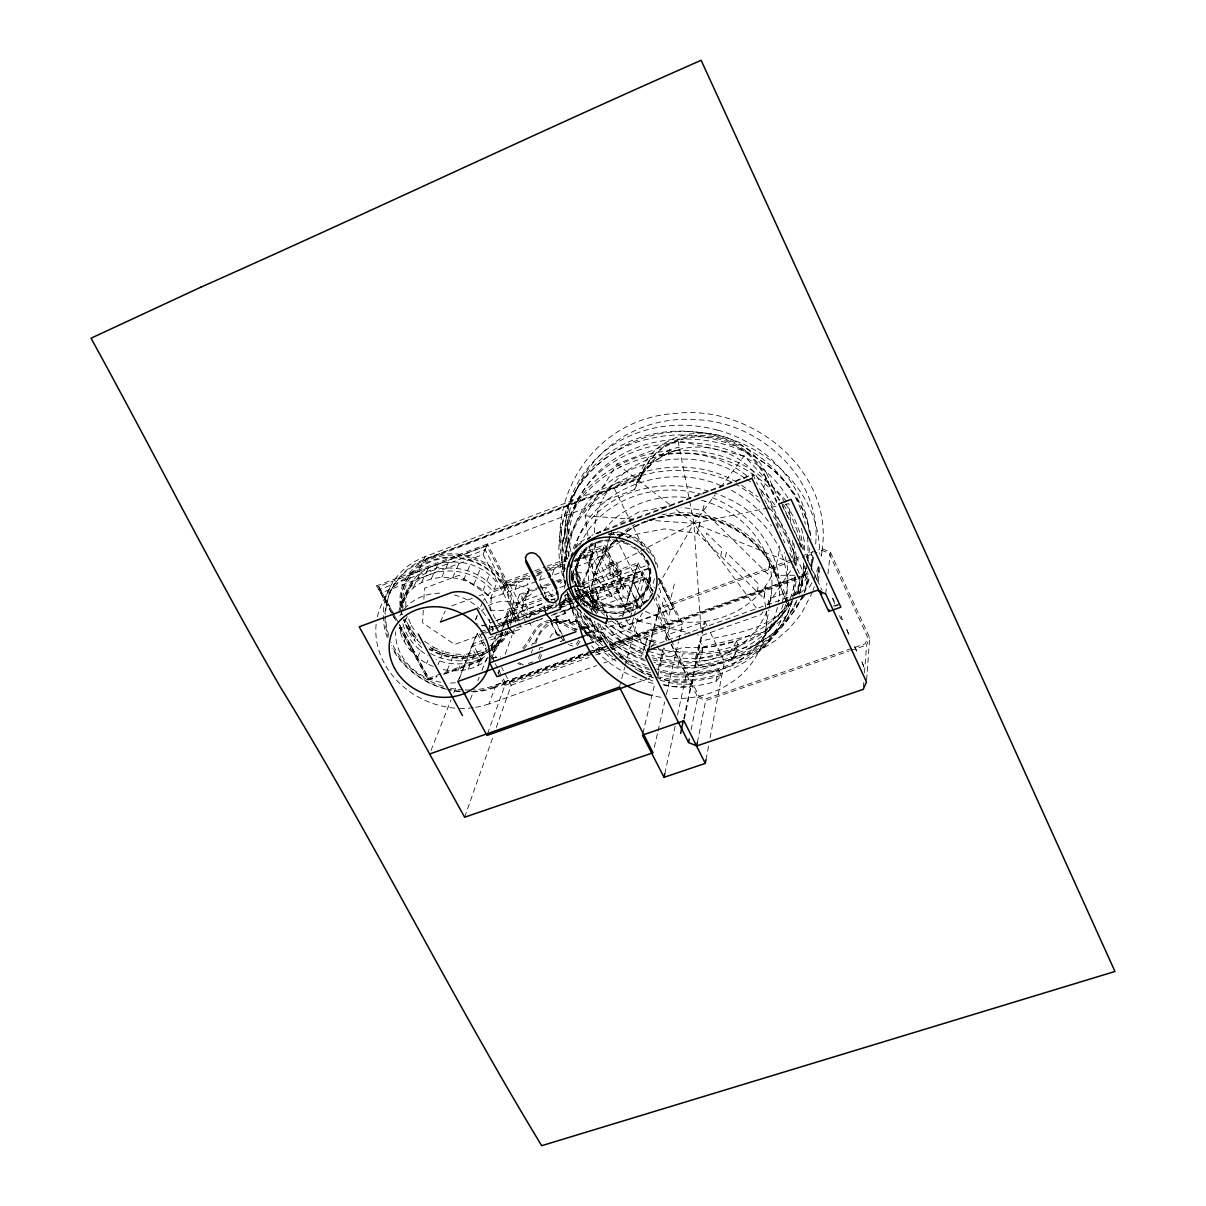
<?xml version="1.0" encoding="UTF-8"?>
<svg xmlns="http://www.w3.org/2000/svg" width="1206" height="1206" viewBox="0 0 1206 1206"><rect width="100%" height="100%" fill="white"/><g stroke="black" fill="none" stroke-linecap="round" stroke-linejoin="round"><path stroke-width="0.75" stroke-dasharray="5 3.75" d="M519.047 619.778L517.314 612.301L511.917 606.151M568.795 556.192C555.363 478.872 619.206 413.583 696.269 419.688C760.519 421.979 823.155 478.978 815.467 545.971M539.474 649.537L539.941 647.622L544.871 647.908M531.771 645.436L532.238 643.507L537.213 643.793M564.333 571.373C543.635 495.952 596.02 417.879 675.466 413.462C753.388 403.754 838.095 474.305 821.06 555.996M402.879 611.02C401.568 560.941 468.606 545.323 496.857 582.739L494.415 588.905C473.023 561.122 421.633 559.343 405.985 593.819M405.698 606.407L406.181 596.804L408.879 587.669M423.276 610.085L422.582 622.824L454.677 644.471L483.787 633.813M423.879 599.171L424.467 588.257L458.943 575.322L491.324 597.362L490.435 610.1M489.063 630.105L489.817 619.191M488.611 658.235C496.646 651.165 501.53 640.582 501.59 629.879M503.776 626.683L504.244 620.231L501.832 626.638M505.254 620.17L504.862 626.411M507.274 618.678L507.862 610.688L505.495 616.959M866.601 680.018L869.692 637.703L830.406 552.197L822.221 548.67L818.678 549.951M863.39 687.495L863.813 681.963M864.506 672.722L866.586 645.014L869.692 637.703M443.567 674.305L483.184 659.953L482.521 658.702L428.703 678.315L399.246 624.226M564.272 570.438C565.117 473.415 696.962 439.331 760.051 502.299M568.84 556.539C570.317 472.164 680.712 432.502 744.976 478.285M560.7 542.7C561.257 475.209 629.426 426.035 693.721 432.004C757.474 434.778 820.382 487.36 819.567 553.901M567.951 542.564C576.016 404.432 787.82 406.889 810.794 535.645M825.688 593.925L826.924 583.041M827.949 573.966L830.406 552.197M818.286 581.232L820.035 566.76M821.346 555.906L822.221 548.67M806.678 583.583L808.02 573.287M651.466 646.054L798.01 593.834A14.562 13.055 7.8 0 0 805.653 576.996L806.543 570.167M798.01 593.834L799.895 580.026M785.83 596.457L787.925 581.443L787.307 566.157L784.352 552.68M792.839 598.01L794.905 576.558M795.493 576.996C787.985 642.421 709.776 676.506 651.692 655.31M803.814 566.111L802.457 575.368L794.422 596.216M782.362 602.653L783.704 593.623L768.765 598.93L767.89 604.372M811.156 564.529L811.728 552.047M785.754 604.327L780.282 622.266L772.79 635.788M786.01 602.638C804.538 482.626 615.708 438.728 572.85 549.318M794.015 595.01L796.201 580.734M765.885 628.025L768.765 609.98M769.051 608.171L771.343 593.744M811.141 569.051L812.527 560.368L812.347 551.519M811.156 570.574L814.08 554.639M818.814 566.895L816.748 579.739L819.145 566.971M769.443 564.74L767.89 574.131L702.872 510.198L681.179 507.319M757.172 591.769L758.499 584.005L726.359 552.499L724.821 560.081M805.653 576.996L763.88 487.51L766.503 473.084L756.961 458.31A68.501 62.41 13 0 0 645.843 460.994L638.969 475.149L634.627 489.485L418.105 571.599L425.13 556.614L638.969 475.149M776.664 502.525L764.272 474.094A65.998 60.119 13 0 0 699.691 435.517A65.998 60.119 13 0 0 640.853 476.943L426.381 558.589A76.566 66.707 21.9 0 0 385.619 614.276M705.992 759.735L708.721 745.187M710.093 737.906L724.474 661.506L708.148 628.115M697.43 742.338L705.661 700.626L848.903 651.119M691.098 729.841L697.746 697.264L670.114 641.607M720.675 556.026L722.258 548.459L706.656 533.158L704.967 540.635M684.33 718.987L704.892 621.437L666.436 635.17L665.124 640.612M655.913 677.154A94.37 84.043 12.9 0 0 677.606 682.536L689.711 682.792L690.465 684.315L689.817 687.405L676.747 687.119A96.359 85.762 12.9 0 1 661.19 683.787M683.727 718.746L703.897 623.216M664.808 773.679L675.119 726.133M677.486 715.158L686.199 674.923L669.722 641.788M663.903 685.31C681.254 688.279 699.239 686.455 716.017 681.3L718.701 669.42C699.962 675.435 679.732 676.777 660.451 672.692M654.285 747.313L657.617 732.811M658.024 730.987L664.672 701.967M666.33 694.701L678.375 642.089M678.782 640.28L682.521 623.954L659.169 576.754M702.872 510.198L704.967 501.244M657.948 675.285L664.446 648.15M666.179 640.899L669.631 626.427L655.808 598.553M642.873 733.308L655.084 682.415M658.144 669.692L663.375 647.893M617.065 620.713L620.668 627.829L673.461 608.819L658.823 578.232M596.955 566.473L608.412 546.921L615.377 539.911C599.397 554.489 590.337 577.312 592.282 598.885L592.478 598.266M671.079 597.407L675.013 581.247M752.047 478.39L752.846 474.26L600.422 531.288L591.86 535.404M649.567 646.537L659.441 607.311L816.914 550.584M649.024 645.074L659.441 607.311M656.064 598.387L656.335 597.332M654.406 578.654L652.838 584.654L654.421 587.85M812.452 592.01L801.477 613.553L789.553 628.19L775.172 640.838L758.634 651.225L698.274 665.576L703.158 646.898L699.857 641.396C731.635 633.406 768.644 631.235 790.005 602.819M648.18 587.654L648.587 586.086M619.417 687.119L624.693 667.37M625.175 665.576L638.125 617.11M640.522 608.141L651.074 568.644M646.326 601.915L643.084 603.09L633.647 582.558L646.657 577.81L653.109 590.819M647.185 587.262L647.607 585.709M698.274 665.576L694.988 659.637L699.857 641.396M652.838 591.875L646.657 577.81M595.493 641.215L630.678 628.567L633.602 617.774M634.085 615.98L644.803 576.393L574.493 602.111M637.944 605.548L628.055 584.156L616.326 588.438L616.01 589.478L626.216 609.784L637.944 605.548L628.055 584.156M574.614 549.167C589.93 487.058 668.591 460.496 723.449 486.862M630.406 617.653L642.798 572.322L577.538 596.231M581.729 583.538L638.064 562.81L623.608 614.517L618.316 616.432M668.697 452.702L669.511 449.808L679.084 447.049L678.285 449.959L668.697 452.702L653.441 461.928M574.478 568.539L594.558 608.065L629.426 595.372L634.899 575.775L615.346 536.504M620.668 627.829L617.969 621.512M626.216 609.784L616.326 588.438M643.084 603.09L633.647 582.558M622.658 616.809L637.16 565.041L582.513 585.121M581.247 604.236L623.246 588.905L623.804 586.96L625.462 586.357M661.054 457.33L661.883 454.451M575.609 560.172L591.196 554.383L589.191 560.564L607.266 596.382L619.115 592.056L622.492 580.403L604.673 544.795L576.724 555.182M644.682 647.652L647.351 638.411L630.497 630.421L615.015 620.186M620.261 582.95L620.834 581.006L603.784 546.966L577.674 556.675M656.019 641.14L647.351 638.411L641.456 656.335C620.698 647.652 601.297 634.718 587.367 616.839M620.924 574.267L621.452 572.503L615.422 560.911L607.899 563.971L607.357 565.72L613.402 577.297L620.924 574.267L614.894 562.659L615.422 560.911M612.03 596.427L591.196 554.383M398.809 612.527C405.306 566.383 466.662 557.489 493.254 591.829L529.72 578.307L527.308 584.835M404.613 596.744L400.286 609.377M647.426 468.425L648.27 465.591M613.402 577.297L613.929 575.533L607.899 563.971M640.853 476.943L640.461 478.254L425.748 559.946A76.656 66.767 21.9 0 0 388.211 636.919M642.436 471.923L637.642 482.837L642.436 471.923L654.104 459.245M602.307 607.236L598.478 608.623L602.307 607.236L607.568 617.623M595.734 630.225L589.87 617.743L587.201 619.251L589.674 618.361L595.734 630.225L585.332 633.994M564.137 588.528L565.177 585.091M621.527 534.107L618.572 537.333M598.478 608.623L594.724 601.221L598.885 599.171L596.111 593.684L597.694 593.111L595.04 587.85L651.3 567.227M597.694 593.111L595.04 587.85M594.558 608.065L600.573 588.347L581.699 550.976M596.111 593.684L598.704 599.774M592.915 606.136L592.538 599.427M594.724 601.221L598.885 599.171M605.231 550.765L608.457 540.394M609 538.675L610.613 533.489M629.426 595.372L606.181 548.926L609.95 536.851M610.477 535.132L612.09 529.947L614.532 534.861M623.246 588.905L603.196 548.866L603.784 546.966M619.115 592.056L601.101 556.162L604.673 544.795M596.246 568.719L597.151 565.855M576.438 620.653L570.272 622.884L576.438 620.653L579.619 626.864M576.091 591.136L588.438 586.598L586.99 591.181L576.483 595.04M579.227 605.291L582.166 596.096L578.096 588.091M498.214 645.481L502.585 632.924M490.073 650.652L496.902 643.808L502.857 632.653M586.222 574.373L596.774 541.584A92.274 82.475 13.4 0 0 598.01 613.085M583.191 584.82L586.93 573.212L578.759 572.639L571.569 576.227M564.529 639.994L560.549 641.441L564.529 639.994L555.68 622.869L558.695 621.226L559.524 623.834L569.187 619.778L559.72 623.216M550.253 621.557L556.855 619.145L555.815 617.155L565.328 613.688L564.408 610.869L580.448 605.02M783.207 604.432C766.639 655.551 704.41 678.45 655.325 663.948M565.328 613.688L564.408 610.869M792.282 599.699C777.011 656.35 712.972 691.566 656.607 676.4M559.524 623.834L558.695 621.226M578.82 560.85L579.317 559.328M577.222 566.353L579.377 559.87M556.855 619.145L556.026 616.537L565.539 613.07M563.639 599.759L561.016 607.568L563.669 599.729L564.272 605.035L565.629 600.95L564.996 595.628M577.825 560.473L578.337 558.951M796.865 600.211L787.639 618.376M799.02 593.759L801.161 587.322L803.603 570.498L803.317 561.921M575.835 548.052L577.599 542.851L581.036 541.554M804.206 592.056L809.316 576.89M565.388 568.026L564.318 571.131L551.941 575.714L554.232 569.202M791.98 601.915L788.468 612.151L780.553 626.381M799.261 594.166L802.05 586.116L804.583 565.765M810.96 566.473L813.251 559.855M804.568 592.659L809.769 577.719M818.346 566.73L814.08 578.97L807.718 590.322M813.07 590.262L814.291 586.749M464.627 817.216L493.179 736.293M496.269 727.504L511.163 685.279L504.244 672.255M487.571 733.715L504.862 685.385L501.379 678.842M529.148 618.196L530.248 615.105L519.53 594.498L554.217 581.684M539.595 580.282L541.946 573.755L533.218 576.996M498.199 673.189L499.465 669.752M505.133 654.285L512.068 635.366M512.701 633.647L514.585 628.492M510.711 621.572C522.062 614.472 524.58 600.482 529.148 588.935C513.696 581.789 492.576 585.031 483.47 600.513M471.365 691.43A76.656 66.767 21.9 0 0 493.586 687.103L494.128 685.626L586.252 652.582M588.468 654.134L494.988 687.616L489.048 703.927L596.744 665.561M526.102 622.793L516.108 603.648L519.53 594.498M501.138 636.346L502.344 633.12M501.877 635.668L503.053 632.532M490.314 661.19L500.927 632.999M501.59 631.235L509.55 610.1L541.238 598.432M487.556 657.285L486.32 660.541C473.325 670.4 455.702 673.219 440.115 668.697M491.279 647.486L492.5 644.26L501.771 633.391M515.052 589.372L517.525 582.83M433.255 666.436C416.492 660.029 402.186 645.135 399.216 627.105L428.07 679.928L436.979 676.415M477.893 665.818L480.531 658.973C466.647 665.29 450.155 665.591 436.12 659.592M424.618 641.306L433.512 647.29L430.783 653.667C446.326 661.958 465.576 663.466 481.707 655.913L484.164 649.506L486.938 647.758M492.048 631.492L493.299 628.251M502.827 593.91L505.374 587.337M468.275 669.3L470.958 662.441M472.164 659.38L474.667 652.959L484.164 649.506M457.828 681.541L477.018 633.06L486.591 651.044M401.538 603.317C417.321 568.599 469.074 570.483 490.646 598.417L493.254 591.829M430.979 750.524L450.999 699.932M453.757 692.968L456.516 685.988M459.275 679.008L477.908 631.899M457.888 670.822L460.632 663.963M461.853 660.903L464.416 654.481L474.667 652.959M475.45 619.794L477.395 614.954M470.234 699.54L472.993 692.681M477.817 680.697L479.189 677.259M481.948 670.415L486.772 658.416M491.596 646.431L496.42 634.431M482.928 590.774L485.581 584.217M486.772 581.307L489.244 575.187M447.17 670.355L449.974 663.496M451.225 660.436L453.833 654.014L464.416 654.481M473.792 584.548L476.506 578.036M477.712 575.126L480.229 569.036M487.45 543.936L376.694 585.815L380.915 592.99L483.033 554.504L487.45 543.936L506.867 581.171L499.857 588.302L530.58 576.89M437.944 664.627L439.451 661.039M440.718 657.979L443.386 651.587L453.833 654.014M463.586 580.086L466.36 573.589M467.581 570.694L470.174 564.619M426.577 663.526L427.964 660.285M440.431 621.979L445.15 610.99M485.083 549.695L486.757 545.76L506.309 583.207L503.927 585.739L485.083 549.695L380.146 589.297L378.729 586.583L486.757 545.76M540.333 653.697L538.178 658.702L535.66 660.511M539.64 659.516L542.187 653.592M531.168 653.019L532.63 649.642M417.562 657.481L420.532 650.697C411.97 643.205 404.688 633.436 402.593 622.055M452.793 577.568L455.612 571.086M456.863 568.207L459.516 562.147M652.943 659.953L678.043 665.124L683.063 653.742L702.57 654.255L721.746 652.054L738.781 647.652L736.67 641.17L720.118 645.451L701.952 647.562L696.148 658.612L678.571 658.129L661.084 655.19L647.848 651.044M529.148 588.935C524.309 605.216 505.646 613.794 489.696 609.693M441.863 577.131L444.743 570.649M446.024 567.77L448.722 561.71M409.95 649.989L412.949 643.235M421.859 647.667L414.291 640.22L417.11 633.889M482.762 602.111L480.636 606.874L483.651 607.914M475.586 619.824L477.018 616.613M431.311 578.774L434.25 572.292M435.562 569.413L438.306 563.353M404.04 641.366L407.085 634.642M408.442 631.643L411.291 625.356L407.417 616.07L404.553 622.311L408.442 631.643L414.291 640.22M400.106 631.989L403.181 625.296M421.603 582.423L424.587 575.94M425.929 573.046L428.718 566.971M425.748 559.946L426.381 558.589L640.461 478.254A66.074 60.164 13 0 1 699.374 436.798A66.074 60.164 13 0 1 764.031 475.405M413.176 587.91L416.206 581.413M417.562 578.503L420.397 572.413M403.286 602.985L406.181 596.804M406.392 594.98L409.452 588.453M410.809 585.528L413.673 579.423M392.794 587.232L393.473 585.845M550.222 637.371L551.639 634.446L554.896 632.637L560.006 635.321M383.93 599.91L391.332 584.669M634.627 489.485L641.592 475.194A69.435 63.044 13 0 1 754.202 472.571L763.88 487.51M534.831 642.376C538.569 634.959 541.509 626.11 549.755 622.537M535.961 643.205C539.655 625.914 560.986 613.507 575.533 626.999M790.85 602.804C778.488 623.653 757.971 638.863 735.404 647.155L734.424 650.215L735.705 653.652L731.59 659.275L714.917 663.556L696.676 665.637L678.043 665.124M802.774 595.312C777.161 649.582 716.696 685.536 656.682 668.938M807.507 576.408L796.699 594.543M796.488 602.231L788.151 617.201L762.961 647.923M803.121 595.854L795.357 609.723L784.111 623.592L770.513 635.592L754.866 645.436L694.988 659.637M635.215 618.286L637.823 620.954L642.512 612.799M658.401 585.151L693.917 523.359L715.128 494.867M500.641 638.999L495.636 647.155L488.792 653.999M587.91 535.75L585.121 515.821L617.035 463.933L677.998 440.627L744.162 455.883L787.608 502.269M736.67 641.17L729.57 652.446L731.59 659.275L738.781 647.652M578.85 640.175L576.287 644.215L570.785 643.657M577.312 645.662L580.508 640.597M763.172 611.457L761.137 614.502L701.364 635.713L697.731 634.869M768.297 603.874L793.88 565.915M720.706 487.375L744.147 455.898M794.573 575.292L776.483 575.292L775.729 576.272L774.765 571.026A96.344 85.747 12.9 0 0 625.01 532.615L621.799 535.645M757.232 645.21L781.337 615.437M804.99 595.191L793.186 609.754L778.955 622.326L762.644 632.622L703.158 646.898M650.939 647.29L655.22 642.105L648.858 640.175M716.017 681.3L721.143 675.39L718.701 669.42M641.592 474.742L653.275 462.094L654.285 459.079L669.511 449.808M522.635 647.969C531.952 638.758 534.364 621.241 550.509 620.457C561.529 617.909 571.84 621.738 580.659 628.085L584.895 627.874L587.533 626.11L588.317 627.301L585.362 629.261M523.51 649.084C532.931 640.929 534.137 623.728 549.107 622.311M618.753 536.73L625.552 530.308A96.118 85.596 12.9 0 1 634.914 524.459M776.935 631.838C745.926 664.174 696.45 674.651 654.014 662.35M769.895 640.386C741.434 670.204 696.767 680.139 657.3 670.928M481.224 611.05L483.923 608.819M731.59 659.275C751.474 651.677 770.106 640.115 783.84 623.487C770.393 637.145 753.886 647.532 735.705 653.652M488.34 646.883L492.5 644.26M481.707 655.913L487.284 652.401M480.41 659.275L487.405 654.888M619.794 523.133L638.788 511.962L670.325 505.872M620.743 541.66L604.945 550.901A94.942 84.239 13.5 0 0 580.719 588.061M627.195 537.876L632.034 535.042L664.22 528.906L697.46 533.338L763.911 598.357L765.825 586.719L763.895 598.387A94.942 84.239 13.5 0 1 765.991 609.467M629.999 612.95L593.503 575.609L693.917 523.359L776.091 506.279M670.973 656.863L680.832 651.798M488.234 605.789C498.847 599.533 512.218 600.317 523.283 604.96M596.111 533.911L752.936 474.787M482.521 658.702L481.028 659.35L472.752 643.853L486.742 638.743M607.357 565.72L614.894 562.659M613.929 575.533L621.452 572.503M482.822 654.3L484.36 653.712M506.867 581.171L533.067 571.418M534.816 570.77L545.293 566.88M547.042 566.232L567.996 558.438M506.309 583.207L528.937 574.795M535.901 572.202L542.866 569.624M544.599 568.976L567.227 560.564M503.927 585.739L530.037 576.031M537.017 573.453L547.464 569.564M549.197 568.915L564.875 563.096M575.322 559.222L603.196 548.866M451.662 605.94L472.3 598.282M479.174 595.719L482.611 594.452L495.455 618.799M537.499 574.327L544.434 571.75M546.167 571.101L565.207 564.031M572.88 561.287L606.181 548.926M550.72 570.498L564.785 565.282M574.569 561.649L591.845 555.242L589.764 561.695L573.996 567.544M589.191 560.564L601.101 556.162M490.646 598.417L550.177 576.362M555.951 581.036L564.619 577.825M536.67 589.463L521.233 595.161L530.836 613.613L541.102 609.859M538.373 588.83L550.388 584.397M557.247 581.85L564.091 579.317M516.108 603.648L542.323 594M544.072 593.352L552.8 590.141M559.795 587.563L568.539 584.337M592.93 650.893L679.37 620.502L795.357 577.644L609.286 644.321M548.278 595.854L555.333 593.262M541.976 600.03L512.022 611.05L517.329 621.18L541.961 612.151M550.795 596.789L554.323 595.493M496.299 620.427L544.976 602.548M551.383 600.196L555.408 598.719M565.493 595.01L569.036 593.714M481.737 626.02L494.068 621.497M495.832 620.849L545.112 602.729M564.483 595.613L568.011 594.317M575.051 591.724L648.979 564.559M497.972 623.819L550.207 604.673M564.227 599.533L569.473 597.603M594.86 588.453L651.15 567.815M504.364 622.914L499.073 624.844L496.661 620.291M506.128 622.266L541.404 609.332M543.167 608.683L553.75 604.809M562.569 601.583L571.403 598.342M573.167 597.694L590.804 591.241L588.438 586.598M480.546 631.763L492.892 627.241M494.656 626.592L540.514 609.799M547.569 607.206L554.624 604.628M561.679 602.035L570.498 598.809M547.946 607.342L556.509 604.206M558.212 603.588L571.9 598.568M573.619 597.95L580.463 595.432L574.915 584.563M600.573 588.347L634.899 575.775M530.248 615.105L545.821 609.407M547.554 608.774L561.408 603.709M563.127 603.06L575.247 598.628M576.981 597.995L582.166 596.096M481.254 633.361L486.546 631.416M488.309 630.768L493.601 628.823M495.365 628.19L504.198 624.949M505.962 624.301L557.142 605.563M558.921 604.915L641.878 574.538M543.725 611.517L557.805 606.362M559.569 605.714L573.649 600.558M575.413 599.91L642.316 575.428M485.505 633.18L488.927 631.929M558.664 607.899L572.729 602.759M561.649 607.417L574.011 602.894M616.01 589.478L627.768 585.196M633.361 583.598L646.371 578.835M488.505 638.095L505.992 631.718M516.5 627.874L542.745 618.286M553.253 614.457L579.498 604.869M528.68 623.758L544.358 618.03M551.338 615.482L577.493 605.94M564.197 611.487L577.041 606.799M483.666 642.481L471.546 646.898L479.144 661.144L483.184 659.953M490.601 639.949L513.138 631.733M514.872 631.1L521.791 628.567L518.369 622.04M584.684 606.015L612.151 596.005M553.765 619.733L557.051 618.542M555.68 622.869L558.499 621.844M444.004 673.883L479.144 661.144M428.07 679.928L436.678 676.807M643.371 602.035L649.853 599.684M626.517 608.729L638.23 604.492M583.071 629.17L598.93 623.442M608.231 622.221L611.487 621.045M585.513 633.361L595.915 629.607M584.247 635.939L629.909 619.477L645.587 650.667M792.448 561.197L660.798 608.578L658.521 614.698L698.937 696.148L705.555 698.952L865.245 643.733L867.838 637.627L829.125 553.403L822.281 550.464L818.768 551.715M794.196 560.564L804.734 556.78M806.482 556.147L817.02 552.348M620.849 627.21L673.611 608.216M588.031 651.949L602.201 646.868M493.586 687.103L587.367 653.486M594.437 650.939L608.593 645.873M610.372 645.24L795.161 579.016M588.181 653.758L505.691 683.289L502.193 676.717M589.93 653.124L603.965 648.104M610.99 645.587L667.144 625.477L652.476 595.9M590.231 653.501L604.342 648.436M611.397 645.919L796.593 579.558M504.862 685.385L609.392 647.984M611.171 647.351L669.631 626.427M511.163 685.279L588.905 657.466M595.96 654.933L610.1 649.868M611.864 649.235L682.521 623.954M603.799 663.044L617.924 658.009M619.688 657.376L644.411 648.572M787.503 604.342L789.101 603.784L788.603 607.311L774.478 571.538A96.359 85.762 12.9 0 0 621.799 535.283M591.166 651.511L494.128 685.626A76.566 66.707 21.9 0 1 473.672 689.847M833.376 606.136L838.517 604.327M835.019 606.211L838.441 605.005M636.798 682.732L652.672 677.139M686.199 674.923L724.474 661.506M850.667 650.516L866.586 645.014M528.258 663.436L532.871 661.913M603.241 639.27L596.141 635.034L592.402 636.18L587.925 634.853L584.413 631.658M602.005 639.632L599.548 640.386L595.116 639.074L587.925 634.853M602.156 641.185L599.276 642.059L595.719 641.004M574.192 630.09L577.614 629.11M554.79 599.05L551.067 599.397M554.67 599.382L550.946 599.729M552.861 621.211L557.805 619.899M721.143 675.39C701.138 681.782 679.566 683.063 659.004 678.707M729.57 652.446L713.379 656.622L696.148 658.612M498.922 626.095L504.289 624.768M785.227 504.394L788.875 503.626L790.88 523.886M586.583 632.894L588.603 633.331L595.116 639.074M493.254 659.23L493.164 657.813L500.912 656.923M584.895 627.874L573.543 628.718C566.353 624.693 559.388 619.1 550.509 620.457M580.478 626.743L587.533 626.11M581.262 627.934L588.317 627.301M493.164 657.813L496.465 657.617L491.249 647.833M576.604 629.999L573.242 630.18C566.096 626.381 559.418 620.532 550.675 621.889M489.546 626.834L495.621 626.592M608.291 534.228L620.125 535.223M690.465 684.315L677.44 684.028A96.118 85.596 12.9 0 1 660.21 680.199M585.121 515.821L633.889 519.198M647.019 520.103L693.917 523.359L787.925 561.559M486.44 626.366L475.677 623.562M651.692 648.918L662.652 650.893L666.421 656.094M637.823 620.954L690.48 633.18M644.11 659.305C616.613 649.506 591.739 630.753 576.634 605.548M645.511 660.918C621.467 652.476 599.699 636.361 585.905 614.774M648.602 668.26L639.919 665.591L623.442 657.918L614.336 651.994M650.004 669.993L641.366 667.34L626.638 660.481L616.07 653.622M648.964 676.129L652.28 677.139M646.235 665.637L622.778 655.582L610.643 647.577M638.291 670.853L651.572 675.059M653.064 683.44C629.577 677.275 607.251 664.747 591.709 645.843M573.031 646.145L569.654 645.059L565.448 641.607M655.582 642.753L632.472 633.874A122.334 110.379 13.5 0 1 611.819 621.075M697.746 697.264L705.661 700.626M433.512 647.29L443.386 651.587M736.866 482.264C668.953 442.15 561.8 484.797 564.498 570.649M643.115 652.672L626.849 645.059L611.864 635.306L598.523 623.592M644.863 644.577L627.06 636.12L610.688 625.311M644.049 649.838L627.919 642.18L613.055 632.381L605.111 625.326M517.736 663.285L520.886 664.853M518.927 662.607L523.645 664.973M581.367 629.05L588.603 633.331M602.171 639.904L596.503 636.542L596.141 635.034M731.379 490.269C747.072 498.967 761.499 510.56 771.403 525.65M746.499 479.234L751.082 482.083M741.509 485.204L757.775 496.797M616.07 661.069L608.819 656.381L595.885 645.12M612.437 656.667C590.156 641.471 573.363 617.985 567.031 591.679C574.041 611.035 585.543 628.989 601.493 642.15M420.532 650.697L427.994 655.702M548.941 592.538L554.323 598.734L556.072 603.859M617.035 463.933L670.265 505.073M676.174 509.641L693.917 523.359L758.921 611.487M559.328 636.165L555.514 632.788M561.242 638.155L564.046 640.461M759.343 488.807L766.081 494.566L777.388 507.771M587.02 634.356L592.704 639.346M613.643 618.964C595.613 604.613 581.488 585.423 574.026 563.564M600.859 639.572C586.945 627.663 575.865 612.226 569.383 595.071M773.332 516.47C784.262 530.082 791.392 546.635 794.106 563.88M593.669 642.542C580.945 628.929 571.147 612.166 567.242 593.834M600.935 641.095L590.578 628.974L579.543 609.226M779.845 500.113C710.651 407.357 535.087 459.727 565.388 584.97L564.951 579.483M769.353 507.952C783.81 523.404 792.87 543.439 795.764 564.333M596.126 612.377L583.719 597.573L577.403 587.186M591.905 611.201L579.468 592.282L577.493 587.488M785.076 502.601C718.459 403.98 535.811 452.732 565.132 581.835M411.291 625.356L416.13 632.472M584.367 605.759L577.96 595.387L574.614 587.443M783.448 504.334L792.839 519.831L799.427 536.308L801.583 546.529M576.498 585.709L571.177 574.885M787.865 497.822C730.067 401.447 553.479 437.009 567.016 559.509M785.995 504.153L794.362 518.233L800.799 534.831L804.266 551.971M833.512 599.397L832.442 598.176L834.884 604.417L833.859 600.106M378.729 586.583L398.357 622.582M380.146 589.297L396.322 618.964M399.925 625.567L428.703 678.315M380.915 592.99L396.081 620.773M399.653 627.301L428.19 679.611M376.694 585.815L391.121 612.226M392.025 613.884L395.628 620.487M501.636 667.37L503.369 670.626M479.491 633.994L487.345 648.783M491.716 656.999L494.339 661.928M495.214 663.571L497.837 668.501M498.696 670.144L501.319 675.074M497.897 672.3L500.52 677.214M483.033 554.504L517.525 620.397M509.55 610.1L516.485 623.321M509.791 584.609L527.218 618.015M529.615 622.613L531.137 625.552M550.464 620.939L558.167 635.848M551.112 623.216L557.971 636.466M540.107 584.036L545.218 593.94M540.831 586.026L545.097 594.287M555.876 622.251L563.926 637.823M576.634 620.035L580.599 627.783M569.187 619.778L570.468 622.266M568.991 620.397L570.272 622.884M585.845 615.618L587.397 618.633M584.111 613.206L587.201 619.251M571.569 575.262L577.282 586.478M570.951 576.785L574.116 583.011M602.487 606.618L607.749 617.005M594.905 600.618L598.658 608.005M625.959 619.206L630.678 628.567M657.104 645.798L661.657 654.933L682.099 647.697L709.58 647.215L736.007 640.974A122.334 110.379 13.5 0 0 779.815 613.537A123.509 111.449 13.5 0 0 789.041 602.849M638.064 562.81L652.552 591.995M637.16 565.041L651.662 594.256M656.712 614.623L669.27 639.919M666.436 635.17L668.893 640.13M658.657 578.835L673.461 608.819M659.139 588.196L660.707 591.377L659.169 597.437L657.587 594.241M614.231 488.324L632.381 525.138M633.195 526.811L642.27 545.202M658.762 578.669L679.37 620.502M704.892 621.437L707.334 626.457M752.846 474.26L757.624 484.465M760.911 491.822L766.503 503.746M767.197 504.892L769.594 510.002M775.971 523.63L784.85 542.926M789.628 553.147L799.88 574.689M766.503 473.084L779.166 500.324M798.96 542.896L801.342 548.006M764.272 474.094L776.89 501.199M781.609 503.204L786.372 513.439M787.156 515.158L803 549.303M806.181 556.117L816.477 578.322M817.261 580.026L822.025 590.262M782.302 505.54L787.85 517.495M792.613 527.746L801.327 546.529M807.673 560.202L816.387 578.986M569.428 602.699L577.568 625.266M576.83 585.89L572.111 572.971M786.161 601.01L773.317 569.232A94.37 84.043 12.9 0 0 626.668 531.605C601.417 549.996 587.307 583.629 596.337 614.11M788.423 602.111L774.945 568.644A96.118 85.596 12.9 0 0 662.215 514.691M774.765 571.026L776.483 575.292M574.629 589.312L575.835 592.357A50.486 45.029 16.3 0 0 588.724 608.533M599.849 624.195L602.186 630.919A94.37 84.043 12.9 0 0 652.461 675.842M597.739 623.17L600.633 631.477A96.118 85.596 12.9 0 0 612.678 649.401M565.493 583.975C541.69 522.65 585.362 451.888 648.391 439.059C717.57 420.668 801.04 465.833 811.035 539.459M567.83 594.121L569.081 599.488M567.92 595.357L571.508 610.628M566.157 561.921L562.328 545.459L561.137 526.811M570.935 551.534L569.338 544.615L568.237 526.977M793.623 543.137L795.915 553.81L796.427 568.162M801.523 528.228L804.357 541.72L804.673 551.911M565.946 553.976L567.061 559.283A122.379 110.304 13.5 0 1 661.355 432.487A122.379 110.304 13.5 0 1 805.367 524.188M571.252 576.89L571.976 580.448M678.013 440.642L689.319 499.465M689.681 501.289L693.917 523.359L701.123 631.959M403.965 619.085L404.553 622.311M589.433 546.62L593.503 575.609M792.523 540.454L794.905 564.393M701.952 647.562L702.57 654.255M571.358 570.981L572.126 581.171M565.086 579.754L565.312 583.403M591.905 587.563L593.111 609.935M507.334 632.08A56.742 49.567 22.4 0 1 488.566 650.2M486.953 651.014A56.742 49.567 22.4 0 1 428.432 646.597M416.206 636.557A56.742 49.567 22.4 0 1 405.186 619.688M401.824 607.553A56.742 49.567 22.4 0 1 463.164 556.192A56.742 49.567 22.4 0 1 509.565 627.467M506.098 631.145A55.084 48.119 22.4 0 1 491.686 647.336M490.224 648.285A55.084 48.119 22.4 0 1 430.225 647.456M414.698 634.326A55.084 48.119 22.4 0 1 405.563 618.799M402.744 606.92A55.084 48.119 22.4 0 1 460.195 558.438A55.084 48.119 22.4 0 1 509.399 622.492M508.012 630.904A56.667 49.476 22.4 0 1 429.17 649.341M420.562 643.235A56.667 49.476 22.4 0 1 403.799 619.884A58.265 50.908 22.4 0 0 417.653 639.919M402.171 614.743A56.667 49.476 22.4 0 1 456.501 557.398A56.667 49.476 22.4 0 1 510.379 624.437M509.52 631.205A58.265 50.908 22.4 0 1 429.2 648.617M401.93 614.819A58.265 50.908 22.4 0 1 457.345 554.006A58.265 50.908 22.4 0 1 512.203 624.708M640.567 608.774A92.681 83.606 13.5 0 1 595.071 543.122M645.376 611.336A93.586 84.435 13.5 0 0 683.832 621.995A92.681 83.606 13.5 0 0 724.218 616.673A92.681 83.621 13.5 0 0 768.81 580.885A93.571 84.42 13.5 0 0 779.573 545.851M717.63 430.21A122.349 110.409 13.5 0 0 591.573 463.421A123.509 111.449 13.4 0 0 568.327 506.475A122.334 110.379 13.5 0 0 567.92 555.318M717.826 430.105A123.494 111.419 13.5 0 1 766.323 454.994A122.349 110.409 13.5 0 1 799.714 497.565A122.349 110.394 13.5 0 1 809.12 531.816M604.583 615.15A122.334 110.379 13.5 0 1 582.121 588.875M578.533 582.8A122.334 110.379 13.5 0 1 576.92 579.709A122.334 110.379 13.5 0 1 573.016 571.207M806.015 568.418A122.349 110.394 13.5 0 1 804.96 572.006A123.509 111.449 13.5 0 1 794.935 594.136M809.422 547.961A122.349 110.394 13.5 0 1 808.095 559.222M778.247 526.856A92.696 83.621 13.5 0 0 772.021 507.786A92.696 83.636 13.5 0 0 761.152 490.269M746.71 475.752A92.696 83.636 13.5 0 0 729.434 464.566A93.555 84.405 13.5 0 0 689.591 453.516A92.696 83.636 13.5 0 0 648.014 459.592A92.696 83.636 13.5 0 0 603.844 497.264M594.468 532.705A93.571 84.42 13.5 0 1 603.844 497.264M543.182 587.895A3.482 1.176 -27.2 0 1 546.333 587.804A3.482 1.176 -27.2 0 1 543.182 590.503M558.197 582.347A3.497 1.191 -27.1 0 1 561.378 582.257A3.497 1.191 -27.1 0 1 558.242 584.955M777.327 607.477A103.927 92.802 13.6 0 1 662.818 675.42M650.682 672.752A103.927 92.802 13.6 0 1 628.673 664.159M602.774 645.753A103.927 92.802 13.6 0 1 578.096 608.276M573.001 583.644A103.927 92.802 13.6 0 1 573.453 568.704M579.815 545.323A103.927 92.802 13.6 0 1 701.741 494.264M712.309 497.746A103.927 92.802 13.6 0 1 778.428 602.005M806.603 564.167A122.379 110.304 13.5 0 1 796.05 594.739M792.387 600.995A122.379 110.304 13.5 0 1 701.289 652.748L670.219 651.3A122.379 110.304 13.5 0 1 659.441 649.069M647.049 645.361A122.379 110.304 13.5 0 1 608.894 624.361M595.598 612.196A122.379 110.304 13.5 0 1 578.111 588.377M577.222 586.749A122.379 110.304 13.5 0 1 571.177 573.347M807.477 536.911A122.379 110.304 13.5 0 1 807.357 558.815M766.865 611.171A92.274 82.475 13.4 0 1 652.009 657.587M643.341 654.21A92.274 82.475 13.4 0 1 606.121 625.522M603.588 530.791A92.274 82.475 13.4 0 1 690.782 498.063M701.515 500.264A92.274 82.475 13.4 0 1 769.187 604.281M766.187 611.336A94.942 84.239 13.5 0 1 669.963 698.304M660.933 697.294A94.942 84.239 13.5 0 1 650.29 695.078M579.679 626.381A94.942 84.239 13.5 0 1 577.87 604.266M578.006 602.472A94.942 84.239 13.5 0 1 580.207 589.84M807.734 571.463A14.366 12.919 7.6 0 1 801.734 577.599M494.973 687.586A78.918 68.772 21.9 0 1 472.27 692.003M459.365 691.626A78.918 68.772 21.9 0 1 448.346 689.772M446.552 689.335A78.918 68.772 21.9 0 1 391.995 648.104M387.277 637.673A78.918 68.772 21.9 0 1 425.145 556.644M489.033 703.897A79.943 69.405 21.8 0 1 475.104 707.409M473.295 707.666A79.943 69.405 21.8 0 1 456.757 708.254M454.873 708.118A79.943 69.405 21.8 0 1 376.151 624.015M377.342 616.869A79.943 69.405 21.8 0 1 418.135 571.629M798.673 577.749A12.15 10.929 7.7 0 0 805.955 569.202L806.151 567.8A12.135 10.914 7.7 0 1 801.583 574.961M460.632 691.249A76.656 66.767 21.9 0 1 448.119 689.274M444.622 688.385A76.656 66.767 21.9 0 1 391.694 645.496M470.174 690.013A76.566 66.707 21.9 0 1 464.823 689.983M463.029 689.892A76.566 66.707 21.9 0 1 450.471 688.189M443.476 686.395A76.566 66.707 21.9 0 1 391.573 642.376M388.89 635.487A76.566 66.707 21.9 0 1 385.603 616.07M455.446 682.762A50.637 43.913 22.1 0 1 448.135 682.973M440.793 682.204A50.637 43.913 22.1 0 1 395.643 631.688M399.864 615.889A50.637 43.913 22.1 0 1 401.523 613.01M404.417 609A50.637 43.913 22.1 0 1 442.285 593.201M454.436 594.965A50.637 43.913 22.1 0 1 479.943 609.09M482.521 611.744A50.637 43.913 22.1 0 1 493.209 630.271M494.686 636.964A50.637 43.913 22.1 0 1 492.47 656.592M652.838 680.983A96.359 85.762 12.9 0 1 647.969 678.978M602.322 639.15A96.359 85.762 12.9 0 1 594.392 621.346M592.221 612.889A96.359 85.762 12.9 0 1 616.251 539.986M653.577 677.893A96.118 85.596 12.9 0 1 635.034 668.621M628.899 664.431A96.118 85.596 12.9 0 1 624.497 660.978M623.08 659.788A96.118 85.596 12.9 0 1 616.356 653.441M650.215 597.905A45.331 40.446 16.7 0 1 575.85 592.191M576.528 546.996A45.331 40.446 16.7 0 1 584.413 539.489M595.854 533.7A45.331 40.446 16.7 0 1 600.648 532.389M617.397 531.771A45.331 40.446 16.7 0 1 657.903 567.92M652.371 593.066A44.275 39.496 16.7 0 1 613.568 612.045A44.275 39.496 16.7 0 1 574.78 588.634M612.346 532.313A44.275 39.496 16.7 0 1 656.064 564.589M647.501 560.051A37.688 33.617 16.7 0 1 631.974 602.849A37.688 33.617 16.7 0 1 582.709 589.659M579.016 583.252A37.688 33.617 16.7 0 1 592.463 543.107M641.456 552.8A36.632 32.683 16.7 0 1 635.441 599.849A36.632 32.683 16.7 0 1 583.568 589.191M580.734 584.563A36.632 32.683 16.7 0 1 605.246 539.745M619.794 540.198A36.632 32.683 16.7 0 1 624.467 541.494M580.237 586.101A36.677 32.713 16.7 0 1 614.759 540.981A36.677 32.713 16.7 0 1 644.381 592.447A36.677 32.713 16.7 0 1 582.031 589.237M652.823 593.126A44.336 39.542 16.7 0 1 615.995 613.703A44.336 39.542 16.7 0 1 576.212 593.292M608.563 533.821A44.336 39.542 16.7 0 1 638.411 542.579M639.738 543.529A44.336 39.542 16.7 0 1 650.305 554.609M641.833 553.75A37.733 33.647 16.7 0 1 634.869 602.683A37.733 33.647 16.7 0 1 581.141 589.659M579.287 586.448A37.733 33.647 16.7 0 1 584.88 549.936A37.733 33.647 16.7 0 1 624.331 542.112M625.884 542.67A37.733 33.647 16.7 0 1 633.256 546.393M634.612 547.298A37.733 33.647 16.7 0 1 640.763 552.574M846.853 629.743L849.371 635.713L846.853 629.743M842.24 619.492C838.758 618.889 838.924 607.914 842.24 619.492M700.068 522.213L697.475 533.293L700.068 522.213M670.159 610.507L668.682 616.628L662.395 603.935L663.903 597.859L670.159 610.507M863.782 666.436L861.295 660.526L863.782 666.436M856.652 651.014L854.134 645.074L856.652 651.014M527.037 596.473A3.482 1.176 -27.4 0 0 531.213 593.171A3.482 1.176 -27.4 0 0 526.118 594.648A3.482 1.176 -27.4 0 0 527.037 596.473"/><path stroke-width="1.5" d="M506.746 619.929L508.525 627.482L513.967 633.678M544.177 606.226L545.911 613.839L551.338 620.08M828.703 611.472L778.729 503.942L791.061 499.405L840.868 607.191L828.703 611.472L828.899 609.588M571.342 567.408L571.84 564.302M705.299 763.383L683.938 720.826L642.436 735.117L664.024 777.327L705.299 763.383L705.992 759.735M799.759 576.574L799.261 579.136L752.047 478.39L599.05 535.554L590.458 539.67A50.697 45.195 16.3 0 0 573.589 558.077L570.875 565.539A54.074 48.195 16.1 0 0 571.388 589.161L574.388 596.789A50.667 45.15 16.3 0 0 591.784 616.341L605.834 623.608L607.477 619.07M648.119 648.647L645.873 657.602L688.52 742.504L696.721 745.956L697.43 742.338M688.52 742.504L689.259 738.886M680.621 733.444L683.335 720.585M664.024 777.327L664.808 773.679M645.873 657.602L649.567 646.537M605.834 623.608L607.161 619.1M556.328 593.277L556.735 592.101M556.69 594.106L557.082 592.945M545.549 597.106L545.956 595.93M587.578 539.127L590.412 537.017M440.431 621.979L476.928 608.487L490.812 634.703L560.534 609.136M576.016 631.718L489.651 662.953L496.947 676.641L593.729 641.848M584.247 635.939L457.828 681.541L486.953 735.449L635.034 683.35M648.677 650.109L817.201 590.292L825.688 593.925L866.466 681.857L863.255 689.35L696.721 745.956M429.592 754.021L619.417 687.119L653.049 752.755L464.627 817.216L359.222 626.803L451.843 592.447A28.22 24.602 22 0 1 484.284 604.915L498.033 630.482M582.649 586.478L574.388 585.92L567.121 589.508L561.725 594.98L559.629 601.915L560.504 609.136M546.363 598.462L548.534 600.091M418.346 634.19L462.456 715.565M526.585 561.197L536.067 579.589M548.866 572.835L550.584 576.197M552.212 579.362L556.81 588.302M646.401 652.295L657.948 675.285M820.186 590.834L821.783 594.241M650.29 695.078A94.942 84.239 13.5 0 1 580.101 628.19M646.371 678.254A96.359 85.762 12.9 0 1 603.256 640.688M568.765 566.473A45.331 40.446 16.7 0 1 569.247 562.976M571.192 556.192A45.331 40.446 16.7 0 1 572.669 552.981M575.036 553.75A50.501 45.059 16.3 0 1 576.528 550.901M525.53 557.534L526.027 562.674L544.177 597.814L548.006 601.613L552.951 602.744L555.227 602.126L558.242 598.809L557.82 592.794L539.73 557.564L535.615 553.765L533.052 552.906A6.829 6.06 20.5 0 0 526.525 555.348L525.53 557.534M200.814 287.209L91.038 338.208C154.715 454.21 214.065 572.518 280.35 687.058C372.564 837.07 450.26 995.252 541.69 1145.7L1114.962 971.478L840.069 363.715L701.138 60.3C533.504 134.047 368.162 212.829 200.814 287.209M394.452 668.034A51.21 44.26 22 0 0 481.405 680.757A51.21 44.26 22 0 0 442.557 607.327A51.21 44.26 22 0 0 394.452 668.034M576.996 602.186A45.557 40.597 16.7 0 0 654.149 594.844A45.557 40.597 16.7 0 0 604.296 537.303A45.557 40.597 16.7 0 0 576.996 602.186"/></g></svg>
